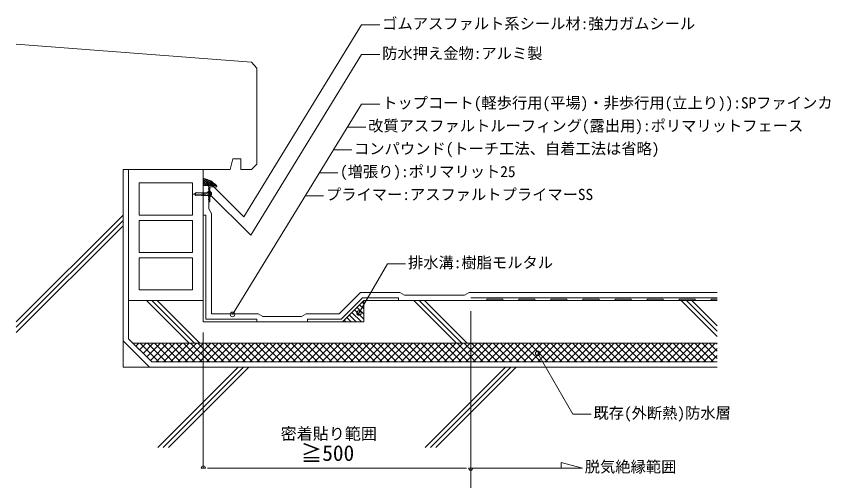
# Model space of a CAD drawing. Units: millimetres, scale not verified. Extents: x -105 to 105, y -149 to 148.
# Drawn here: x -44.5 to 31.1, y 19 to 63.2 of the extents above; entities that cross this region are included whole.
import ezdxf
from ezdxf.enums import TextEntityAlignment as Align

# ---------------------------------------------------------------- set-up
doc = ezdxf.new("R2010")
doc.units = ezdxf.units.MM
doc.header["$LTSCALE"] = 0.25
for name, color, linetype, lineweight in [('0-0_0', 7, 'Continuous', 9), ('0-3_KUTAI', 3, 'Continuous', 18), ('0-4_BOUSUI', 1, 'Continuous', 18), ('0-5_MOJI', 7, 'Continuous', 18), ('0-6_HATCH', 9, 'Continuous', 18), ('0-7_KANAMONO_SCREW', 4, 'Continuous', 18), ('0-8_KANAMONO', 4, 'Continuous', 18), ('0-A_dannnetu', 6, 'Continuous', 18)]:
    doc.layers.add(name, color=color, linetype=linetype, lineweight=lineweight)
doc.styles.add('ＭＳ ゴシック', font='')
doc.styles.get('ＭＳ ゴシック').set_extended_font_data('MS Gothic')

msp = doc.modelspace()

# ---------------------------------------------------------------- linework, layer by layer
at = {"layer": '0-0_0'}
for p, q in [((-27.1908, 20.8763), (-26.7908, 20.8763)), ((-26.5908, 20.8763), (-26.1908, 20.8763)), ((-2.3908, 20.8763), (-2.7908, 20.8763)), ((-1.7908, 20.8763), (-2.1908, 20.8763))]:
    msp.add_line(p, q, dxfattribs=at)
for centre, start, end in [((-26.9908, 20.8763), 0, 180), ((-1.9908, 20.8763), 180, 0)]:
    msp.add_arc(centre, 0.2, start, end, dxfattribs=at)
at = {"layer": '0-3_KUTAI'}
for p, q in [((-26.9908, 36.5533), (-33.9908, 36.5533)), ((-11.9908, 36.5533), (-13.9908, 34.5533)), ((21.0592, 36.5533), (-3.1658, 36.5533)), ((-32.016, 30.3033), (-34.4908, 32.7782))]:
    msp.add_line(p, q, dxfattribs=at)
for points in [[(-23.4908, 48.8033), (-22.4908, 48.8033), (-21.9908, 49.3033), (-21.9908, 58.3033), (-22.4884, 58.8531), (-44.4908, 60.5418)], [(-23.4908, 48.8033), (-23.4908, 49.8033), (-24.2408, 49.8033), (-24.4908, 48.8033)], [(21.0592, 30.3033), (-34.4908, 30.3033), (-34.4908, 48.8033), (-24.4908, 48.8033)], [(-26.9908, 48.8033), (-26.9908, 34.5533), (-11.9908, 34.5533), (-11.9908, 36.5533), (4.3342, 36.5533)]]:
    msp.add_lwpolyline(points, dxfattribs=at)
for points in [[(-32.9908, 44.5533), (-27.9908, 44.5533), (-27.9908, 47.5533), (-32.9908, 47.5533)], [(-32.9908, 41.0533), (-27.9908, 41.0533), (-27.9908, 44.0533), (-32.9908, 44.0533)], [(-32.9908, 37.5533), (-27.9908, 37.5533), (-27.9908, 40.5533), (-32.9908, 40.5533)]]:
    msp.add_lwpolyline(points, close=True, dxfattribs=at)
at = {"layer": '0-4_BOUSUI'}
for p, q in [((-26.4908, 47.3033), (-26.9908, 47.3033)), ((-26.7408, 44.5533), (-26.9908, 44.5533)), ((-8.7408, 36.8033), (-8.7408, 36.5533)), ((-1.9908, 36.8033), (21.0592, 36.8033)), ((-21.9908, 34.8033), (-21.9908, 34.5533)), ((-17.2408, 34.8033), (-17.2408, 34.5533))]:
    msp.add_line(p, q, dxfattribs=at)
for points in [[(21.0592, 30.8033), (-31.8089, 30.8033), (-33.9908, 32.9853), (-33.9908, 48.8033)], [(21.0592, 37.3033), (-2.1248, 37.3033), (-2.5578, 37.0533), (-8.1739, 37.0533), (-8.6069, 37.3033), (-12.3015, 37.3033), (-14.3015, 35.3033), (-17.3748, 35.3033), (-17.8078, 35.0533), (-21.4239, 35.0533), (-21.8569, 35.3033), (-26.2408, 35.3033), (-26.2408, 44.6873), (-26.4908, 45.1203), (-26.4908, 45.8033)], [(-21.9908, 34.8033), (-26.7408, 34.8033), (-26.7408, 44.5533)], [(-8.7408, 36.8033), (-12.0944, 36.8033), (-14.0944, 34.8033), (-17.2408, 34.8033)], [(21.0592, 36.6783), (20.5092, 36.6783), (20.5092, 36.5533), (21.0592, 36.5533)]]:
    msp.add_lwpolyline(points, dxfattribs=at)
for points in [[(-0.4908, 36.5533), (1.0092, 36.5533), (1.0092, 36.6783), (-0.4908, 36.6783)], [(2.5092, 36.5533), (4.0092, 36.5533), (4.0092, 36.6783), (2.5092, 36.6783)], [(5.5092, 36.5533), (7.0092, 36.5533), (7.0092, 36.6783), (5.5092, 36.6783)], [(8.5092, 36.5533), (10.0092, 36.5533), (10.0092, 36.6783), (8.5092, 36.6783)], [(11.5092, 36.5533), (13.0092, 36.5533), (13.0092, 36.6783), (11.5092, 36.6783)], [(14.5092, 36.5533), (16.0092, 36.5533), (16.0092, 36.6783), (14.5092, 36.6783)], [(17.5092, 36.5533), (19.0092, 36.5533), (19.0092, 36.6783), (17.5092, 36.6783)]]:
    msp.add_lwpolyline(points, close=True, dxfattribs=at)
msp.add_arc((-27.515, 45.6033), 2.4464, 44.02119, 77.62768, dxfattribs=at)
at = {"layer": '0-5_MOJI'}
for p, q in [((-12.189, 62.3455), (-23.2014, 44.3934)), ((-12.189, 62.3455), (-10.4805, 62.3455)), ((-12.189, 59.5646), (-22.5521, 42.671)), ((-12.189, 59.5646), (-10.4805, 59.5646)), ((-12.189, 54.9297), (-24.2581, 35.255)), ((-12.189, 54.9297), (-10.4805, 54.9297)), ((-13.5035, 52.7869), (-11.7951, 52.7869)), ((-14.818, 50.644), (-13.1096, 50.644)), ((-16.1325, 48.5012), (-14.4241, 48.5012)), ((-26.3732, 47.5652), (-23.2014, 44.3934)), ((-26.4355, 46.5543), (-22.5521, 42.671)), ((-17.447, 46.3583), (-15.7386, 46.3583)), ((-9.7797, 39.9831), (-12.4335, 35.3867)), ((-9.7797, 39.9831), (-8.0713, 39.9831)), ((-1.9908, 35.5533), (-1.9908, 20.8763)), ((-26.9908, 33.5533), (-26.9908, 20.8763)), ((7.5704, 25.9059), (4.2779, 31.6087)), ((7.5704, 25.9059), (9.2788, 25.9059)), ((-1.9908, 22.3049), (-1.9908, 19.0264)), ((-2.7908, 20.8763), (-26.1908, 20.8763))]:
    msp.add_line(p, q, dxfattribs=at)
msp.add_lwpolyline([(-1.9908, 20.8763), (8.4595, 20.8763), (6.4753, 21.408), (6.4753, 20.8763)], dxfattribs=at)
for centre in [(-26.3732, 47.5652), (-26.4355, 46.5543), (-12.4335, 35.3867), (-24.2581, 35.255), (4.2779, 31.6087)]:
    msp.add_circle(centre, 0.2143, dxfattribs=at)
at = {"layer": '0-6_HATCH'}
for p, q in [((-26.9908, 47.9013), (-26.9167, 47.9754)), ((-26.9908, 47.6803), (-26.7456, 47.9256)), ((-26.4082, 47.3033), (-26.9908, 47.886)), ((-26.9908, 47.4594), (-26.5844, 47.8658)), ((-26.6292, 47.3033), (-26.9908, 47.665)), ((-26.9259, 47.3033), (-26.4322, 47.797)), ((-26.1873, 47.3033), (-26.8381, 47.9542)), ((-26.7049, 47.3033), (-26.2883, 47.7199)), ((-25.9663, 47.3033), (-26.4854, 47.8225)), ((-26.8502, 47.3033), (-26.9908, 47.444)), ((-26.484, 47.3033), (-26.1523, 47.635)), ((-26.263, 47.3033), (-26.0237, 47.5426)), ((-26.042, 47.3033), (-25.9024, 47.4429)), ((-25.821, 47.3033), (-25.7882, 47.3362)), ((-44.4908, 34.5533), (-34.4908, 44.5533)), ((-44.4908, 34.0533), (-34.4908, 44.0533)), ((-44.4908, 33.5533), (-34.4908, 43.5533)), ((-32.3135, 36.5533), (-28.3135, 32.5533)), ((-31.8135, 36.5533), (-27.8135, 32.5533)), ((-31.3135, 36.5533), (-27.3135, 32.5533)), ((-11.9908, 36.2557), (-12.1397, 36.4045)), ((-7.3135, 36.5533), (-3.3135, 32.5533)), ((-6.8135, 36.5533), (-2.8135, 32.5533)), ((-6.3135, 36.5533), (-2.3135, 32.5533)), ((17.6865, 36.5533), (21.0592, 33.1807)), ((18.1865, 36.5533), (21.0592, 33.6807)), ((18.6865, 36.5533), (21.0592, 34.1807)), ((-11.9908, 34.8125), (-12.8613, 35.6829)), ((-11.9908, 35.2935), (-12.6207, 35.9234)), ((-11.9908, 35.7746), (-12.3802, 36.164)), ((-13.175, 34.5533), (-13.5829, 34.9613)), ((-12.6939, 34.5533), (-13.3424, 35.2018)), ((-12.2128, 34.5533), (-13.1018, 35.4424)), ((-13.6561, 34.5533), (-13.8235, 34.7207)), ((-33.2897, 32.2841), (-33.0205, 32.5533)), ((-32.9529, 31.9474), (-32.3469, 32.5533)), ((-31.1422, 30.8033), (-32.8922, 32.5533)), ((-32.6161, 31.6106), (-31.6734, 32.5533)), ((-32.2794, 31.2739), (-30.9999, 32.5533)), ((-30.4687, 30.8033), (-32.2187, 32.5533)), ((-31.9426, 30.9371), (-30.3264, 32.5533)), ((-29.7952, 30.8033), (-31.5452, 32.5533)), ((-31.4029, 30.8033), (-29.6529, 32.5533)), ((-29.1217, 30.8033), (-30.8717, 32.5533)), ((-30.7293, 30.8033), (-28.9793, 32.5533)), ((-28.4482, 30.8033), (-30.1982, 32.5533)), ((-30.0558, 30.8033), (-28.3058, 32.5533)), ((-27.7746, 30.8033), (-29.5246, 32.5533)), ((-29.3823, 30.8033), (-27.6323, 32.5533)), ((-27.1011, 30.8033), (-28.8511, 32.5533)), ((-28.7088, 30.8033), (-26.9588, 32.5533)), ((-26.4276, 30.8033), (-28.1776, 32.5533)), ((-28.0353, 30.8033), (-26.2853, 32.5533)), ((-25.7541, 30.8033), (-27.5041, 32.5533)), ((-27.3618, 30.8033), (-25.6118, 32.5533)), ((-25.0806, 30.8033), (-26.8306, 32.5533)), ((-26.6882, 30.8033), (-24.9382, 32.5533)), ((-24.407, 30.8033), (-26.157, 32.5533)), ((-26.0147, 30.8033), (-24.2647, 32.5533)), ((-23.7335, 30.8033), (-25.4835, 32.5533)), ((-25.3412, 30.8033), (-23.5912, 32.5533)), ((-23.06, 30.8033), (-24.81, 32.5533)), ((-24.6677, 30.8033), (-22.9177, 32.5533)), ((-22.3865, 30.8033), (-24.1365, 32.5533)), ((-23.9942, 30.8033), (-22.2442, 32.5533)), ((-21.713, 30.8033), (-23.463, 32.5533)), ((-23.3206, 30.8033), (-21.5706, 32.5533)), ((-21.0394, 30.8033), (-22.7894, 32.5533)), ((-22.6471, 30.8033), (-20.8971, 32.5533)), ((-20.3659, 30.8033), (-22.1159, 32.5533)), ((-21.9736, 30.8033), (-20.2236, 32.5533)), ((-19.6924, 30.8033), (-21.4424, 32.5533)), ((-21.3001, 30.8033), (-19.5501, 32.5533)), ((-19.0189, 30.8033), (-20.7689, 32.5533)), ((-20.6266, 30.8033), (-18.8766, 32.5533)), ((-18.3454, 30.8033), (-20.0954, 32.5533)), ((-19.953, 30.8033), (-18.203, 32.5533)), ((-17.6719, 30.8033), (-19.4219, 32.5533)), ((-19.2795, 30.8033), (-17.5295, 32.5533)), ((-16.9983, 30.8033), (-18.7483, 32.5533)), ((-18.606, 30.8033), (-16.856, 32.5533)), ((-16.3248, 30.8033), (-18.0748, 32.5533)), ((-17.9325, 30.8033), (-16.1825, 32.5533)), ((-15.6513, 30.8033), (-17.4013, 32.5533)), ((-17.259, 30.8033), (-15.509, 32.5533)), ((-14.9778, 30.8033), (-16.7278, 32.5533)), ((-16.5854, 30.8033), (-14.8354, 32.5533)), ((-14.3043, 30.8033), (-16.0543, 32.5533)), ((-15.9119, 30.8033), (-14.1619, 32.5533)), ((-13.6307, 30.8033), (-15.3807, 32.5533)), ((-15.2384, 30.8033), (-13.4884, 32.5533)), ((-12.9572, 30.8033), (-14.7072, 32.5533)), ((-14.5649, 30.8033), (-12.8149, 32.5533)), ((-12.2837, 30.8033), (-14.0337, 32.5533)), ((-13.8914, 30.8033), (-12.1414, 32.5533)), ((-11.6102, 30.8033), (-13.3602, 32.5533)), ((-13.2178, 30.8033), (-11.4678, 32.5533)), ((-10.9367, 30.8033), (-12.6867, 32.5533)), ((-12.5443, 30.8033), (-10.7943, 32.5533)), ((-10.2631, 30.8033), (-12.0131, 32.5533)), ((-11.8708, 30.8033), (-10.1208, 32.5533)), ((-9.5896, 30.8033), (-11.3396, 32.5533)), ((-11.1973, 30.8033), (-9.4473, 32.5533)), ((-8.9161, 30.8033), (-10.6661, 32.5533)), ((-10.5238, 30.8033), (-8.7738, 32.5533)), ((-8.2426, 30.8033), (-9.9926, 32.5533)), ((-9.8503, 30.8033), (-8.1003, 32.5533)), ((-7.5691, 30.8033), (-9.3191, 32.5533)), ((-9.1767, 30.8033), (-7.4267, 32.5533)), ((-6.8955, 30.8033), (-8.6455, 32.5533)), ((-8.5032, 30.8033), (-6.7532, 32.5533)), ((-6.222, 30.8033), (-7.972, 32.5533)), ((-7.8297, 30.8033), (-6.0797, 32.5533)), ((-5.5485, 30.8033), (-7.2985, 32.5533)), ((-7.1562, 30.8033), (-5.4062, 32.5533)), ((-4.875, 30.8033), (-6.625, 32.5533)), ((-6.4827, 30.8033), (-4.7327, 32.5533)), ((-4.2015, 30.8033), (-5.9515, 32.5533)), ((-5.8091, 30.8033), (-4.0591, 32.5533)), ((-3.5279, 30.8033), (-5.2779, 32.5533)), ((-5.1356, 30.8033), (-3.3856, 32.5533)), ((-2.8544, 30.8033), (-4.6044, 32.5533)), ((-4.4621, 30.8033), (-2.7121, 32.5533)), ((-2.1809, 30.8033), (-3.9309, 32.5533)), ((-3.7886, 30.8033), (-2.0386, 32.5533)), ((-1.5074, 30.8033), (-3.2574, 32.5533)), ((-3.1151, 30.8033), (-1.3651, 32.5533)), ((-0.8339, 30.8033), (-2.5839, 32.5533)), ((-2.4415, 30.8033), (-0.6915, 32.5533)), ((-0.1604, 30.8033), (-1.9104, 32.5533)), ((-1.768, 30.8033), (-0.018, 32.5533)), ((0.5132, 30.8033), (-1.2368, 32.5533)), ((-1.0945, 30.8033), (0.6555, 32.5533)), ((1.1867, 30.8033), (-0.5633, 32.5533)), ((-0.421, 30.8033), (1.329, 32.5533)), ((1.8602, 30.8033), (0.1102, 32.5533)), ((0.2525, 30.8033), (2.0025, 32.5533)), ((2.5337, 30.8033), (0.7837, 32.5533)), ((0.9261, 30.8033), (2.6761, 32.5533)), ((3.2072, 30.8033), (1.4572, 32.5533)), ((1.5996, 30.8033), (3.3496, 32.5533)), ((3.8808, 30.8033), (2.1308, 32.5533)), ((2.2731, 30.8033), (4.0231, 32.5533)), ((4.5543, 30.8033), (2.8043, 32.5533)), ((2.9466, 30.8033), (4.6966, 32.5533)), ((5.2278, 30.8033), (3.4778, 32.5533)), ((3.6201, 30.8033), (5.3701, 32.5533)), ((5.9013, 30.8033), (4.1513, 32.5533)), ((4.2936, 30.8033), (6.0436, 32.5533)), ((6.5748, 30.8033), (4.8248, 32.5533)), ((4.9672, 30.8033), (6.7172, 32.5533)), ((7.2484, 30.8033), (5.4984, 32.5533)), ((5.6407, 30.8033), (7.3907, 32.5533)), ((7.9219, 30.8033), (6.1719, 32.5533)), ((6.3142, 30.8033), (8.0642, 32.5533)), ((8.5954, 30.8033), (6.8454, 32.5533)), ((6.9877, 30.8033), (8.7377, 32.5533)), ((9.2689, 30.8033), (7.5189, 32.5533)), ((7.6612, 30.8033), (9.4112, 32.5533)), ((9.9424, 30.8033), (8.1924, 32.5533)), ((8.3348, 30.8033), (10.0848, 32.5533)), ((10.616, 30.8033), (8.866, 32.5533)), ((9.0083, 30.8033), (10.7583, 32.5533)), ((11.2895, 30.8033), (9.5395, 32.5533)), ((9.6818, 30.8033), (11.4318, 32.5533)), ((11.963, 30.8033), (10.213, 32.5533)), ((10.3553, 30.8033), (12.1053, 32.5533)), ((12.6365, 30.8033), (10.8865, 32.5533)), ((11.0288, 30.8033), (12.7788, 32.5533)), ((13.31, 30.8033), (11.56, 32.5533)), ((11.7024, 30.8033), (13.4524, 32.5533)), ((13.9836, 30.8033), (12.2336, 32.5533)), ((12.3759, 30.8033), (14.1259, 32.5533)), ((14.6571, 30.8033), (12.9071, 32.5533)), ((13.0494, 30.8033), (14.7994, 32.5533)), ((15.3306, 30.8033), (13.5806, 32.5533)), ((13.7229, 30.8033), (15.4729, 32.5533)), ((16.0041, 30.8033), (14.2541, 32.5533)), ((14.3964, 30.8033), (16.1464, 32.5533)), ((16.6776, 30.8033), (14.9276, 32.5533)), ((15.07, 30.8033), (16.82, 32.5533)), ((17.3511, 30.8033), (15.6011, 32.5533)), ((15.7435, 30.8033), (17.4935, 32.5533)), ((18.0247, 30.8033), (16.2747, 32.5533)), ((16.417, 30.8033), (18.167, 32.5533)), ((18.6982, 30.8033), (16.9482, 32.5533)), ((17.0905, 30.8033), (18.8405, 32.5533)), ((19.3717, 30.8033), (17.6217, 32.5533)), ((17.764, 30.8033), (19.514, 32.5533)), ((20.0452, 30.8033), (18.2952, 32.5533)), ((18.4376, 30.8033), (20.1876, 32.5533)), ((20.7187, 30.8033), (18.9687, 32.5533)), ((19.1111, 30.8033), (20.8611, 32.5533)), ((21.0592, 31.1365), (19.6423, 32.5533)), ((21.0592, 31.81), (20.3158, 32.5533)), ((21.0592, 32.4835), (20.9893, 32.5533)), ((19.7846, 30.8033), (21.0592, 32.0779)), ((20.4581, 30.8033), (21.0592, 31.4044)), ((-31.2408, 22.8033), (-23.7408, 30.3033)), ((-30.7408, 22.8033), (-23.2408, 30.3033)), ((-30.2408, 22.8033), (-22.7408, 30.3033)), ((-6.2408, 22.8033), (1.2592, 30.3033)), ((-5.7408, 22.8033), (1.7592, 30.3033)), ((-5.2408, 22.8033), (2.2592, 30.3033))]:
    msp.add_line(p, q, dxfattribs=at)
at = {"layer": '0-7_KANAMONO_SCREW'}
for p, q in [((-27.732, 46.5883), (-27.878, 46.5278)), ((-27.732, 46.4289), (-27.878, 46.4893)), ((-27.7619, 46.5759), (-27.732, 46.4565)), ((-27.0236, 46.519), (-27.732, 46.5503)), ((-27.0236, 46.4982), (-27.732, 46.4669)), ((-27.732, 46.4669), (-27.732, 46.3836)), ((-27.732, 46.3836), (-27.6745, 46.3549)), ((-27.6925, 46.5485), (-27.6728, 46.4695)), ((-27.1693, 46.64), (-27.6745, 46.6623)), ((-27.1693, 46.3772), (-27.6745, 46.3549)), ((-27.6293, 46.5457), (-27.6109, 46.4723)), ((-27.5661, 46.5429), (-27.5491, 46.475)), ((-27.5029, 46.5402), (-27.4873, 46.4777)), ((-27.4397, 46.5374), (-27.4255, 46.4805)), ((-27.3765, 46.5346), (-27.3637, 46.4832)), ((-27.3133, 46.5318), (-27.3018, 46.4859)), ((-27.2501, 46.529), (-27.24, 46.4886)), ((-27.1869, 46.5262), (-27.1782, 46.4914)), ((-27.1698, 46.6296), (-27.1693, 46.64)), ((-27.0241, 46.6232), (-27.1698, 46.6296)), ((-27.0241, 46.394), (-27.1698, 46.3876)), ((-27.1698, 46.3876), (-27.1693, 46.3772)), ((-27.1594, 46.6292), (-27.1589, 46.6396)), ((-27.1594, 46.388), (-27.1589, 46.3776)), ((-27.0341, 46.6341), (-27.1589, 46.6396)), ((-27.0341, 46.3831), (-27.1589, 46.3776)), ((-27.1237, 46.5234), (-27.1164, 46.4941)), ((-27.0605, 46.5206), (-27.0546, 46.4968)), ((-27.0345, 46.6236), (-27.0341, 46.6341)), ((-27.0345, 46.3935), (-27.0341, 46.3831)), ((-27.0241, 46.6232), (-27.0236, 46.6336)), ((-27.0241, 46.394), (-27.0236, 46.3836)), ((-26.4325, 46.6336), (-27.0236, 46.6336)), ((-27.0236, 46.519), (-27.0236, 46.4982)), ((-26.4325, 46.3836), (-27.0236, 46.3836)), ((-26.9403, 46.6336), (-26.9403, 46.3836)), ((-26.8153, 46.6336), (-26.8153, 46.3836)), ((-26.3908, 46.7378), (-26.3908, 46.6753)), ((-26.3908, 46.7378), (-26.3075, 46.7378)), ((-26.3908, 46.6753), (-26.3908, 46.3419)), ((-26.3908, 46.3419), (-26.3908, 46.2794)), ((-26.3075, 46.2794), (-26.3908, 46.2794)), ((-26.3075, 46.7378), (-26.3075, 46.2794)), ((-26.2867, 46.6857), (-26.3075, 46.6857)), ((-26.3075, 46.3315), (-26.2867, 46.3315)), ((-26.2867, 46.3315), (-26.2867, 46.6857)), ((-26.2867, 46.6857), (-26.2763, 46.6336)), ((-26.2763, 46.3836), (-26.2867, 46.3315)), ((-26.2763, 46.3836), (-26.2763, 46.6336))]:
    msp.add_line(p, q, dxfattribs=at)
msp.add_lwpolyline([(-27.732, 46.5503), (-27.732, 46.6336), (-27.6745, 46.6623)], dxfattribs=at)
for centre, radius, start, end in [((-27.87, 46.5086), 0.0208, 112.5, 247.5), ((-26.4325, 46.6753), 0.0417, 270, 0), ((-26.4325, 46.3419), 0.0417, 0, 90)]:
    msp.add_arc(centre, radius, start, end, dxfattribs=at)
at = {"layer": '0-8_KANAMONO'}
for p, q in [((-25.7408, 47.2883), (-25.7408, 47.2183)), ((-26.4058, 45.8033), (-26.4908, 45.8033))]:
    msp.add_line(p, q, dxfattribs=at)
for points in [[(-26.4908, 45.8033), (-26.4908, 45.9783), (-26.5308, 46.0158), (-26.4908, 46.0533), (-26.4908, 46.2283), (-26.5308, 46.2658), (-26.4908, 46.3033), (-26.4908, 46.4783), (-26.5308, 46.5158), (-26.4908, 46.5533), (-26.4908, 46.7283), (-26.5308, 46.7658), (-26.4908, 46.8033), (-26.4908, 46.9783), (-26.5308, 47.0158), (-26.4908, 47.0533), (-26.4908, 47.2283), (-26.5308, 47.2658), (-26.4908, 47.3033), (-25.7558, 47.3033)], [(-25.7558, 47.2033), (-26.3908, 47.2033), (-26.3908, 46.524), (-26.3983, 46.5158), (-26.3908, 46.5086), (-26.3908, 45.8183)]]:
    msp.add_lwpolyline(points, dxfattribs=at)
for centre, start, end in [((-25.7558, 47.2883), 0, 90), ((-25.7558, 47.2183), 270, 360), ((-26.4058, 45.8183), 270, 360)]:
    msp.add_arc(centre, 0.015, start, end, dxfattribs=at)
at = {"layer": '0-A_dannnetu'}
msp.add_line((21.0592, 32.5533), (-33.5589, 32.5533), dxfattribs=at)

# ---------------------------------------------------------------- texts
at = {"layer": '0-5_MOJI', "style": 'ＭＳ ゴシック'}
for s, height, p in [('ゴムアスファルト系シール材:強力ガムシール', 1.047, (-10.2663, 61.6312)), ('防水押え金物:アルミ製', 1.047, (-10.2663, 58.8503)), ('トップコート(軽歩行用(平場)・非歩行用(立上り)):SPファインカラー', 1.047, (-10.2663, 54.2155)), ('改質アスファルトルーフィング(露出用):ポリマリットフェース', 1.047, (-11.5808, 52.0726)), ('コンパウンド(トーチ工法、自着工法は省略)', 1.047, (-12.8953, 49.9297)), ('(増張り):ポリマリット25', 1.047, (-14.2098, 47.7869)), ('プライマー:アスファルトプライマーSS', 1.047, (-15.5243, 45.644)), ('排水溝:樹脂モルタル', 1.047, (-7.857, 39.2688)), ('既存(外断熱)防水層', 1.047, (9.4931, 25.1917)), ('密着貼り範囲', 1.1, (-19.7609, 23.2127)), ('≧500', 1.466, (-17.8665, 21.1083)), ('脱気絶縁範囲', 1.047, (8.6738, 20.162))]:
    msp.add_text(s, height=height, dxfattribs=at).set_placement(p, align=Align.BOTTOM_LEFT)

doc.saveas('drawing.dxf')
